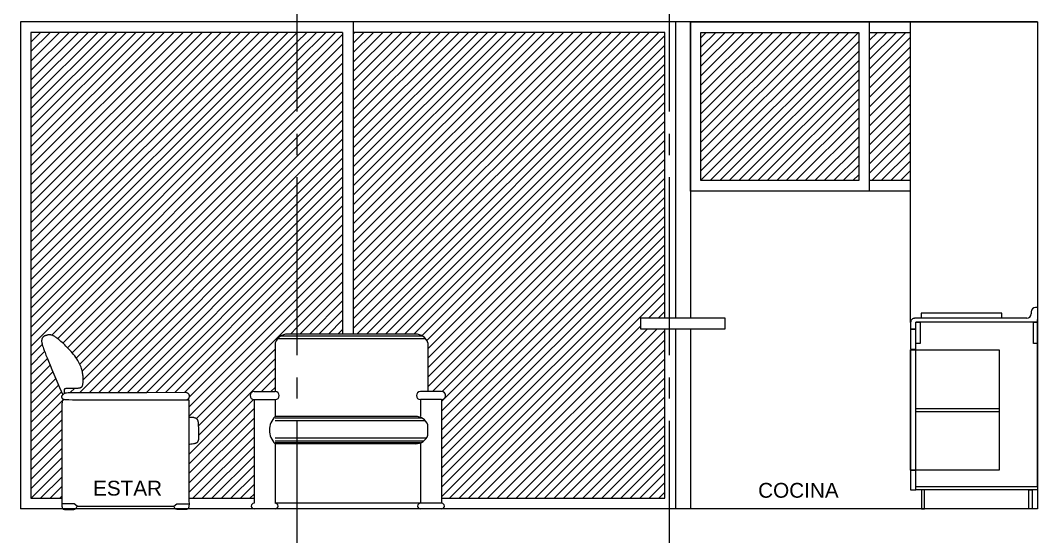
# Model space of a CAD drawing. Header units: millimetres. Extents: x 1217 to 2428, y 234 to 779.
# Drawn here: x 2238.768 to 2243.571, y 379.72 to 382.158 of the extents above; entities that cross this region are included whole.
import ezdxf

# ---------------------------------------------------------------- set-up
doc = ezdxf.new("R2010")
doc.units = ezdxf.units.MM
doc.linetypes.add('ACAD_ISO04W100', pattern=[30, 24, -3, 0, -3])
for name, color, linetype in [('0.1', 251, 'Continuous'), ('0.2', 2, 'Continuous'), ('0.3', 6, 'Continuous'), ('ARTEFACTOS', 4, 'Continuous'), ('Ejes', 8, 'Continuous'), ('MURO', 5, 'Continuous'), ('Texto', 1, 'Continuous')]:
    doc.layers.add(name, color=color, linetype=linetype)
doc.styles.get("Standard").update_dxf_attribs({"font": 'arial.ttf'})
pattern_1 = [(45, (422.33998, -317.32355), (-0.0224506403, 0.0224506403), [])]

# ---------------------------------------------------------------- blocks, each defined once
blk = doc.blocks.new('sillon elv 1')
at = {"layer": '0.2'}
blk.add_line((382065.2343, 7753267.5813), (382065.6901, 7753267.5813), dxfattribs=at)
for points in [[(382065.1739, 7753268.114), (382065.1742, 7753268.1156), (382065.1744, 7753268.1172), (382065.1745, 7753268.1189), (382065.1746, 7753268.1205), (382065.1745, 7753268.1222), (382065.1745, 7753268.1238), (382065.1744, 7753268.1253), (382065.1744, 7753268.1268), (382065.1745, 7753268.1281), (382065.1745, 7753268.1294), (382065.1747, 7753268.1306), (382065.1749, 7753268.1316), (382065.1751, 7753268.1326), (382065.1753, 7753268.1335), (382065.1756, 7753268.1342), (382065.1759, 7753268.1349), (382065.1762, 7753268.1355), (382065.1765, 7753268.136), (382065.1768, 7753268.1364), (382065.1771, 7753268.1368), (382065.1775, 7753268.1371), (382065.178, 7753268.1373), (382065.1785, 7753268.1375), (382065.179, 7753268.1376), (382065.1796, 7753268.1377), (382065.1804, 7753268.1378), (382065.1814, 7753268.1379), (382065.1828, 7753268.1379), (382065.1846, 7753268.138), (382065.187, 7753268.138), (382065.19, 7753268.1381), (382065.1937, 7753268.1381), (382065.1982, 7753268.1381), (382065.2034, 7753268.1382), (382065.2089, 7753268.1383), (382065.2147, 7753268.1384), (382065.2204, 7753268.1385), (382065.2259, 7753268.1386), (382065.231, 7753268.1388), (382065.2353, 7753268.139), (382065.2389, 7753268.1392), (382065.2417, 7753268.1395), (382065.2439, 7753268.1397), (382065.2455, 7753268.14), (382065.2467, 7753268.1403), (382065.2476, 7753268.1405), (382065.2482, 7753268.1408), (382065.2488, 7753268.141), (382065.2493, 7753268.1412), (382065.2498, 7753268.1413), (382065.2504, 7753268.1415), (382065.2509, 7753268.1417), (382065.2515, 7753268.142), (382065.2522, 7753268.1423), (382065.2529, 7753268.1426), (382065.2537, 7753268.1431), (382065.2545, 7753268.1437), (382065.2554, 7753268.1444), (382065.2563, 7753268.1454), (382065.2572, 7753268.1465), (382065.2581, 7753268.148), (382065.2589, 7753268.1498), (382065.2597, 7753268.1519), (382065.2604, 7753268.1545), (382065.2611, 7753268.1574), (382065.2616, 7753268.1608), (382065.262, 7753268.1645), (382065.2624, 7753268.1685), (382065.2626, 7753268.1727), (382065.2627, 7753268.1771), (382065.2627, 7753268.1816), (382065.2627, 7753268.1863), (382065.2625, 7753268.1909), (382065.2622, 7753268.1956), (382065.2617, 7753268.2004), (382065.2611, 7753268.2053), (382065.2603, 7753268.2102), (382065.2593, 7753268.2154), (382065.258, 7753268.2207), (382065.2565, 7753268.2262), (382065.2547, 7753268.2319), (382065.2526, 7753268.2378), (382065.2501, 7753268.2439), (382065.2474, 7753268.2502), (382065.2443, 7753268.2566), (382065.2408, 7753268.2632), (382065.2369, 7753268.2699), (382065.2327, 7753268.2767), (382065.228, 7753268.2836), (382065.2229, 7753268.2906), (382065.2176, 7753268.2976), (382065.212, 7753268.3046), (382065.2061, 7753268.3115), (382065.2001, 7753268.3182), (382065.194, 7753268.3249), (382065.1878, 7753268.3313), (382065.1816, 7753268.3375), (382065.1754, 7753268.3434), (382065.1694, 7753268.349), (382065.1635, 7753268.3543), (382065.1578, 7753268.3592), (382065.1525, 7753268.3637), (382065.1475, 7753268.3679), (382065.1429, 7753268.3715), (382065.1387, 7753268.3747), (382065.135, 7753268.3775), (382065.1316, 7753268.3799), (382065.1286, 7753268.382), (382065.1259, 7753268.3837), (382065.1233, 7753268.3851), (382065.1209, 7753268.3863), (382065.1187, 7753268.3874), (382065.1165, 7753268.3882), (382065.1144, 7753268.3889), (382065.1123, 7753268.3895), (382065.1103, 7753268.3899), (382065.1083, 7753268.3902), (382065.1063, 7753268.3904), (382065.1044, 7753268.3905), (382065.1024, 7753268.3904), (382065.1005, 7753268.3903), (382065.0985, 7753268.39), (382065.0966, 7753268.3897), (382065.0947, 7753268.3894), (382065.0929, 7753268.3889), (382065.0912, 7753268.3885), (382065.0896, 7753268.388), (382065.088, 7753268.3876), (382065.0866, 7753268.3872), (382065.0853, 7753268.3867), (382065.084, 7753268.3863), (382065.0829, 7753268.3859), (382065.0818, 7753268.3854), (382065.0808, 7753268.385), (382065.0798, 7753268.3846), (382065.0789, 7753268.3841), (382065.0779, 7753268.3836), (382065.077, 7753268.3831), (382065.0761, 7753268.3825), (382065.0752, 7753268.3818), (382065.0743, 7753268.3811), (382065.0735, 7753268.3803), (382065.0726, 7753268.3794), (382065.0718, 7753268.3784), (382065.071, 7753268.3773), (382065.0702, 7753268.376), (382065.0695, 7753268.3746), (382065.0688, 7753268.3731), (382065.0682, 7753268.3715), (382065.0677, 7753268.3697), (382065.0672, 7753268.3679), (382065.0668, 7753268.3659), (382065.0666, 7753268.3638), (382065.0665, 7753268.3614), (382065.0666, 7753268.3588), (382065.0669, 7753268.3558), (382065.0675, 7753268.3524), (382065.0683, 7753268.3484), (382065.0695, 7753268.3438), (382065.0711, 7753268.3385), (382065.0731, 7753268.3324), (382065.0756, 7753268.3252), (382065.0787, 7753268.3168), (382065.0825, 7753268.3069), (382065.0871, 7753268.2952), (382065.0925, 7753268.2816), (382065.099, 7753268.2658), (382065.1066, 7753268.2475), (382065.1153, 7753268.2269), (382065.1246, 7753268.2047), (382065.1341, 7753268.1823), (382065.1433, 7753268.1607), (382065.1516, 7753268.1412), (382065.1585, 7753268.125), (382065.1635, 7753268.1132), (382065.1662, 7753268.107)], [(382065.7482, 7753268.1195), (382065.7512, 7753268.1185), (382065.7538, 7753268.1173), (382065.7559, 7753268.1159), (382065.7576, 7753268.1144), (382065.759, 7753268.1129), (382065.7601, 7753268.1112), (382065.761, 7753268.1096), (382065.7617, 7753268.1079), (382065.7622, 7753268.1063), (382065.7626, 7753268.1048), (382065.7628, 7753268.1033), (382065.7629, 7753268.1018), (382065.763, 7753268.1004), (382065.7629, 7753268.0991), (382065.7628, 7753268.0978), (382065.7626, 7753268.0966), (382065.7624, 7753268.0954), (382065.7621, 7753268.0943), (382065.7618, 7753268.0932), (382065.7614, 7753268.0922), (382065.7609, 7753268.0912), (382065.7604, 7753268.0903), (382065.7599, 7753268.0894), (382065.7593, 7753268.0885), (382065.7586, 7753268.0877), (382065.7578, 7753268.0869), (382065.757, 7753268.0861), (382065.756, 7753268.0854), (382065.7551, 7753268.0847), (382065.754, 7753268.0841), (382065.7529, 7753268.0835), (382065.7517, 7753268.083), (382065.7502, 7753268.0826), (382065.7476, 7753268.0823), (382065.7428, 7753268.082), (382065.7348, 7753268.0818), (382065.7223, 7753268.0816), (382065.7045, 7753268.0815), (382065.6801, 7753268.0814), (382065.6482, 7753268.0813), (382065.6082, 7753268.0812), (382065.5617, 7753268.0812), (382065.5109, 7753268.0812), (382065.458, 7753268.0813), (382065.4051, 7753268.0813), (382065.3544, 7753268.0815), (382065.3081, 7753268.0817), (382065.2683, 7753268.0819), (382065.2366, 7753268.0823), (382065.2126, 7753268.0827), (382065.1951, 7753268.0832), (382065.1831, 7753268.0837), (382065.1755, 7753268.0842), (382065.1711, 7753268.0848), (382065.169, 7753268.0854), (382065.168, 7753268.0859), (382065.1673, 7753268.0865), (382065.1666, 7753268.0871), (382065.166, 7753268.0877), (382065.1655, 7753268.0884), (382065.1649, 7753268.0891), (382065.1645, 7753268.0899), (382065.164, 7753268.0907), (382065.1636, 7753268.0917), (382065.1633, 7753268.0927), (382065.1629, 7753268.0939), (382065.1627, 7753268.0951), (382065.1625, 7753268.0963), (382065.1623, 7753268.0976), (382065.1623, 7753268.0988), (382065.1623, 7753268.1), (382065.1625, 7753268.1011), (382065.1628, 7753268.1021), (382065.1632, 7753268.1031), (382065.1636, 7753268.1039), (382065.1642, 7753268.1048), (382065.1648, 7753268.1056), (382065.1655, 7753268.1063), (382065.1662, 7753268.1071), (382065.1669, 7753268.1078), (382065.1676, 7753268.1086), (382065.1684, 7753268.1094), (382065.1691, 7753268.1101), (382065.1699, 7753268.1109), (382065.1707, 7753268.1116), (382065.1716, 7753268.1124), (382065.1724, 7753268.113), (382065.1733, 7753268.1137), (382065.1743, 7753268.1143), (382065.1753, 7753268.1148), (382065.1764, 7753268.1153), (382065.1774, 7753268.1157), (382065.1785, 7753268.1161), (382065.1796, 7753268.1164), (382065.1807, 7753268.1167), (382065.1818, 7753268.1169), (382065.1839, 7753268.1172), (382065.1926, 7753268.1174), (382065.2144, 7753268.1176), (382065.2558, 7753268.1178), (382065.3233, 7753268.1181), (382065.4235, 7753268.1185), (382065.563, 7753268.1189), (382065.7482, 7753268.1195)], [(382065.1727, 7753268.0846), (382065.1704, 7753268.0832), (382065.1685, 7753268.0819), (382065.1669, 7753268.0806), (382065.1657, 7753268.0794), (382065.1647, 7753268.0781), (382065.164, 7753268.0769), (382065.1634, 7753268.0758), (382065.1631, 7753268.0746), (382065.1628, 7753268.0726), (382065.1626, 7753268.0652), (382065.1625, 7753268.047), (382065.1624, 7753268.0127), (382065.1624, 7753267.9567), (382065.1624, 7753267.8738), (382065.1624, 7753267.7584), (382065.1624, 7753267.6053)], [(382065.7621, 7753268.0013), (382065.7666, 7753268.0017), (382065.7707, 7753268.0019), (382065.7743, 7753268.0019), (382065.7775, 7753268.0017), (382065.7804, 7753268.0013), (382065.783, 7753268.0009), (382065.7852, 7753268.0003), (382065.7873, 7753267.9997), (382065.7892, 7753267.9991), (382065.791, 7753267.9984), (382065.7926, 7753267.9978), (382065.7941, 7753267.9971), (382065.7954, 7753267.9963), (382065.7966, 7753267.9955), (382065.7977, 7753267.9947), (382065.7987, 7753267.9938), (382065.7996, 7753267.9929), (382065.8005, 7753267.9919), (382065.8012, 7753267.9909), (382065.8018, 7753267.9898), (382065.8024, 7753267.9888), (382065.803, 7753267.9877), (382065.8034, 7753267.9866), (382065.8039, 7753267.9855), (382065.8043, 7753267.9843), (382065.8046, 7753267.9831), (382065.8049, 7753267.9816), (382065.8052, 7753267.9797), (382065.8055, 7753267.9773), (382065.8058, 7753267.9743), (382065.806, 7753267.9705), (382065.8062, 7753267.9658), (382065.8064, 7753267.9601), (382065.8066, 7753267.9536), (382065.8068, 7753267.9466), (382065.8069, 7753267.9394), (382065.8071, 7753267.9322), (382065.8072, 7753267.9251), (382065.8072, 7753267.9186), (382065.8072, 7753267.9129), (382065.8072, 7753267.9081), (382065.8072, 7753267.9041), (382065.807, 7753267.901), (382065.8069, 7753267.8984), (382065.8067, 7753267.8964), (382065.8065, 7753267.8948), (382065.8062, 7753267.8934), (382065.8059, 7753267.8922), (382065.8056, 7753267.891), (382065.8053, 7753267.8898), (382065.8048, 7753267.8887), (382065.8044, 7753267.8876), (382065.8039, 7753267.8865), (382065.8033, 7753267.8855), (382065.8027, 7753267.8845), (382065.802, 7753267.8836), (382065.8012, 7753267.8828), (382065.8004, 7753267.882), (382065.7995, 7753267.8812), (382065.7986, 7753267.8805), (382065.7976, 7753267.8799), (382065.7966, 7753267.8793), (382065.7955, 7753267.8787), (382065.7944, 7753267.8782), (382065.7933, 7753267.8777), (382065.7918, 7753267.8772), (382065.7898, 7753267.8767), (382065.787, 7753267.8762), (382065.783, 7753267.8755), (382065.7778, 7753267.8748), (382065.7709, 7753267.874), (382065.7621, 7753267.8731)], [(382065.1619, 7753267.5923), (382065.1619, 7753267.5897), (382065.1619, 7753267.5872), (382065.162, 7753267.585), (382065.1622, 7753267.5829), (382065.1624, 7753267.581), (382065.1627, 7753267.5792), (382065.163, 7753267.5776), (382065.1633, 7753267.5762), (382065.1636, 7753267.5749), (382065.164, 7753267.5737), (382065.1644, 7753267.5727), (382065.1648, 7753267.5718), (382065.1653, 7753267.5709), (382065.1658, 7753267.5702), (382065.1665, 7753267.5695), (382065.1672, 7753267.5689), (382065.168, 7753267.5684), (382065.1689, 7753267.5679), (382065.17, 7753267.5674), (382065.1712, 7753267.5671), (382065.1727, 7753267.5667), (382065.1744, 7753267.5664), (382065.1763, 7753267.5662), (382065.1785, 7753267.566), (382065.1811, 7753267.5658), (382065.1839, 7753267.5657), (382065.1869, 7753267.5657), (382065.19, 7753267.5656), (382065.1932, 7753267.5656), (382065.1965, 7753267.5656), (382065.1997, 7753267.5657), (382065.2028, 7753267.5657), (382065.2058, 7753267.5658), (382065.2087, 7753267.5658), (382065.2114, 7753267.5659), (382065.2139, 7753267.566), (382065.2162, 7753267.5662), (382065.2184, 7753267.5664), (382065.2203, 7753267.5667), (382065.2221, 7753267.5671), (382065.2237, 7753267.5675), (382065.2251, 7753267.5682), (382065.2265, 7753267.5691), (382065.2278, 7753267.5704), (382065.2292, 7753267.5722), (382065.2307, 7753267.5745), (382065.2324, 7753267.5775), (382065.2343, 7753267.5813)], [(382065.7625, 7753267.5923), (382065.7626, 7753267.5897), (382065.7625, 7753267.5872), (382065.7624, 7753267.585), (382065.7623, 7753267.5829), (382065.762, 7753267.581), (382065.7618, 7753267.5792), (382065.7615, 7753267.5776), (382065.7612, 7753267.5762), (382065.7608, 7753267.5749), (382065.7605, 7753267.5737), (382065.7601, 7753267.5727), (382065.7597, 7753267.5718), (382065.7592, 7753267.5709), (382065.7586, 7753267.5702), (382065.758, 7753267.5695), (382065.7573, 7753267.5689), (382065.7565, 7753267.5684), (382065.7556, 7753267.5679), (382065.7545, 7753267.5674), (382065.7533, 7753267.5671), (382065.7518, 7753267.5667), (382065.7501, 7753267.5664), (382065.7482, 7753267.5662), (382065.7459, 7753267.566), (382065.7434, 7753267.5658), (382065.7406, 7753267.5657), (382065.7376, 7753267.5657), (382065.7345, 7753267.5656), (382065.7312, 7753267.5656), (382065.728, 7753267.5656), (382065.7248, 7753267.5657), (382065.7216, 7753267.5657), (382065.7186, 7753267.5658), (382065.7158, 7753267.5658), (382065.7131, 7753267.5659), (382065.7106, 7753267.566), (382065.7083, 7753267.5662), (382065.7061, 7753267.5664), (382065.7041, 7753267.5667), (382065.7024, 7753267.5671), (382065.7008, 7753267.5675), (382065.6993, 7753267.5682), (382065.698, 7753267.5691), (382065.6966, 7753267.5704), (382065.6952, 7753267.5722), (382065.6937, 7753267.5745), (382065.6921, 7753267.5775), (382065.6901, 7753267.5813)]]:
    blk.add_lwpolyline(points, dxfattribs=at)
at = {"layer": '0.2', "elevation": 0}
for points in [[(382065.7529, 7753268.0835), (382065.7621, 7753268.0835), (382065.7621, 7753267.6053)], [(382065.1624, 7753267.6053), (382065.1619, 7753267.5923)], [(382065.2343, 7753267.5813), (382065.2197, 7753267.5923), (382065.1619, 7753267.5923)], [(382065.6901, 7753267.5813), (382065.7047, 7753267.5923), (382065.7636, 7753267.5923)], [(382065.7621, 7753267.6053), (382065.7625, 7753267.5923)]]:
    blk.add_lwpolyline(points, dxfattribs=at)

msp = doc.modelspace()

# ---------------------------------------------------------------- hatches: boundary and pattern name
at = {"layer": '0.1', "ltscale": 3}
h = msp.add_hatch(dxfattribs=at)
h.set_pattern_fill('ANSI31', color=256, scale=0.01)
h.set_pattern_definition(pattern_1)
h.paths.add_polyline_path([(2240.07395, 382.10099), (2238.81771, 382.10099), (2238.81771, 379.90099), (2238.96407, 379.90099), (2238.96407, 380.04078), (2238.96405, 380.15611), (2238.96405, 380.23904), (2238.96407, 380.29499), (2238.96413, 380.32935), (2238.96425, 380.34752), (2238.9645, 380.35673), (2238.96628, 380.36061), (2238.96925, 380.36364), (2238.97388, 380.36681), (2238.97013, 380.36784), (2238.96691, 380.37068), (2238.96503, 380.37439), (2238.96389, 380.37944), (2238.9641, 380.38402), (2238.96571, 380.38699), (2238.96782, 380.38941), (2238.9652, 380.39554), (2238.96016, 380.40732), (2238.95324, 380.42355), (2238.94494, 380.44304), (2238.93579, 380.46459), (2238.92628, 380.48704), (2238.91694, 380.50919), (2238.90827, 380.52986), (2238.9007, 380.54811), (2238.89422, 380.56392), (2238.88873, 380.57753), (2238.88414, 380.58919), (2238.88034, 380.59911), (2238.87725, 380.60754), (2238.87476, 380.6147), (2238.87278, 380.62084), (2238.87121, 380.62616), (2238.86944, 380.63294), (2238.86831, 380.63977), (2238.86814, 380.64492), (2238.86863, 380.6492), (2238.86976, 380.65382), (2238.87182, 380.65836), (2238.8746, 380.66228), (2238.87798, 380.66507), (2238.88191, 380.66716), (2238.88562, 380.66862), (2238.88977, 380.66998), (2238.89482, 380.67137), (2238.90037, 380.67247), (2238.90611, 380.67291), (2238.91098, 380.67247), (2238.91503, 380.67161), (2238.91927, 380.67019), (2238.92379, 380.66814), (2238.92883, 380.66527), (2238.93331, 380.66225), (2238.93666, 380.65986), (2238.94038, 380.65708), (2238.94453, 380.65386), (2238.94913, 380.65018), (2238.95415, 380.64606), (2238.95951, 380.64153), (2238.96517, 380.6366), (2238.97106, 380.63132), (2238.97711, 380.62571), (2238.98327, 380.6198), (2238.98948, 380.61362), (2238.99567, 380.6072), (2239.00179, 380.60057), (2239.0078, 380.59379), (2239.01364, 380.5869), (2239.01926, 380.57993), (2239.02462, 380.57294), (2239.02966, 380.56596), (2239.03433, 380.55904), (2239.0386, 380.55222), (2239.04246, 380.54551), (2239.04594, 380.53894), (2239.04906, 380.53251), (2239.05182, 380.52623), (2239.05425, 380.52014), (2239.05636, 380.51423), (2239.05818, 380.50852), (2239.0597, 380.50302), (2239.06097, 380.49772), (2239.06199, 380.49258), (2239.0628, 380.48759), (2239.06342, 380.48272), (2239.06387, 380.47795), (2239.06417, 380.47325), (2239.06435, 380.4686), (2239.06442, 380.46398), (2239.06439, 380.45945), (2239.06426, 380.45504), (2239.06391, 380.44865), (2239.06305, 380.44121), (2239.06181, 380.43539), (2239.05989, 380.43024), (2239.05722, 380.42678), (2239.05413, 380.42458), (2239.05014, 380.42319), (2239.04856, 380.42255), (2239.04466, 380.4219), (2239.0406, 380.42155), (2239.03702, 380.42133), (2239.03263, 380.42113), (2239.02757, 380.42097), (2239.02208, 380.42083), (2239.01635, 380.42071), (2239.0106, 380.42062), (2239.00505, 380.42054), (2238.99991, 380.42048), (2238.99539, 380.42043), (2238.99164, 380.42039), (2238.98864, 380.42035), (2238.98627, 380.42032), (2238.98445, 380.42028), (2238.98308, 380.42023), (2238.98205, 380.42016), (2238.98128, 380.42007), (2238.98067, 380.41996), (2238.98013, 380.41981), (2238.97965, 380.41963), (2238.97921, 380.41939), (2238.97882, 380.41911), (2238.97846, 380.41876), (2238.97813, 380.41834), (2238.97783, 380.41784), (2238.97753, 380.41725), (2238.97726, 380.41657), (2238.97699, 380.4158), (2238.97675, 380.41493), (2238.97654, 380.41396), (2238.97636, 380.41289), (2238.97622, 380.41173), (2238.97613, 380.41046), (2238.97609, 380.4091), (2238.9761, 380.40764), (2238.97615, 380.40609), (2238.97631, 380.40113), (2238.97574, 380.39655), (2238.97947, 380.39825), (2238.98397, 380.39946), (2238.99429, 380.39971), (2239.01605, 380.39992), (2239.05743, 380.40016), (2239.12496, 380.40044), (2239.22518, 380.4008), (2239.36464, 380.40126), (2239.54989, 380.40182), (2239.55429, 380.40034), (2239.55852, 380.39763), (2239.56133, 380.39449), (2239.56346, 380.39049), (2239.56459, 380.38571), (2239.56466, 380.38155), (2239.56397, 380.37704), (2239.56248, 380.37302), (2239.55994, 380.3695), (2239.55539, 380.36585), (2239.56375, 380.36585), (2239.56375, 380.28365), (2239.56831, 380.28408), (2239.57425, 380.28435), (2239.58064, 380.28393), (2239.58568, 380.28299), (2239.59104, 380.28144), (2239.59589, 380.27942), (2239.5995, 380.2771), (2239.60215, 380.27437), (2239.60411, 380.27123), (2239.60597, 380.26691), (2239.60679, 380.26311), (2239.60733, 380.2584), (2239.60768, 380.25279), (2239.6079, 380.24809), (2239.6081, 380.24241), (2239.6083, 380.23596), (2239.60847, 380.22898), (2239.60862, 380.22174), (2239.60875, 380.21449), (2239.60884, 380.20748), (2239.6089, 380.20097), (2239.60892, 380.19522), (2239.60888, 380.18809), (2239.60863, 380.1805), (2239.60801, 380.17596), (2239.60676, 380.17138), (2239.60475, 380.16715), (2239.60186, 380.1639), (2239.59838, 380.16163), (2239.59467, 380.15984), (2239.59037, 380.15876), (2239.5847, 380.15788), (2239.57943, 380.15718), (2239.57253, 380.15637), (2239.56375, 380.15543), (2239.56375, 379.90099), (2239.87123, 379.90099), (2239.87123, 380.36691, -1), (2239.87123, 380.40486), (2239.97123, 380.40486), (2239.97123, 380.63578, -0.3308101), (2240.02982, 380.67581), (2240.07395, 380.67581)])
h = msp.add_hatch(dxfattribs=at)
h.set_pattern_fill('ANSI31', color=256, scale=0.01)
h.set_pattern_definition(pattern_1)
h.paths.add_polyline_path([(2240.28961, 382.10099), (2240.07395, 382.10099), (2240.07395, 380.67581), (2240.28961, 380.67581)])
h.paths.add_polyline_path([(2241.67351, 382.10099), (2240.33961, 382.10099), (2240.33961, 380.67581), (2240.6335, 380.67581, -0.3308107), (2240.69209, 380.63578), (2240.69209, 380.40486), (2240.75706, 380.40486, -1), (2240.75706, 380.36691), (2240.75706, 379.90099), (2241.67351, 379.90099)])
h.paths.add_polyline_path([(2241.81152, 382.10099), (2241.67351, 382.10099), (2241.67351, 379.90099), (2241.81152, 379.90099), (2241.81152, 380.70099), (2241.69651, 380.70099), (2241.69651, 380.75099), (2241.81152, 380.75099)])
h.paths.add_polyline_path([(2242.7263, 382.10099), (2241.98152, 382.10099), (2241.98152, 381.40099), (2242.7263, 381.40099)])
h.paths.add_polyline_path([(2242.97135, 382.10099), (2242.7763, 382.10099), (2242.7763, 381.40099), (2242.97135, 381.40099)])

# ---------------------------------------------------------------- linework, layer by layer
at = {"layer": '0.1', "ltscale": 3, "elevation": 0}
for points in [[(2240.33961, 382.15099), (2240.33961, 380.67581)], [(2242.97135, 381.35099), (2241.93152, 381.35099), (2241.93152, 382.15099), (2243.57108, 382.15099)], [(2242.7763, 382.15099), (2242.7763, 381.35099)], [(2240.28961, 382.10099), (2238.81771, 382.10099), (2238.81771, 379.90099), (2238.96407, 379.90099)], [(2240.28961, 382.10099), (2240.28961, 380.67581)], [(2241.81152, 380.75099), (2241.81152, 382.10099), (2240.33961, 382.10099)], [(2242.7263, 381.40099), (2241.98152, 381.40099), (2241.98152, 382.10099), (2242.7263, 382.10099)], [(2242.7263, 382.10099), (2242.7263, 381.40099)], [(2242.7763, 382.10099), (2242.97135, 382.10099)], [(2242.97135, 381.40099), (2242.7763, 381.40099)], [(2240.75706, 379.90099), (2241.81152, 379.90099), (2241.81152, 380.70099)], [(2239.56375, 379.90099), (2239.87123, 379.90099)]]:
    msp.add_lwpolyline(points, dxfattribs=at)
at = {"layer": '0.1', "linetype": 'ByBlock', "elevation": 0}
for points in [[(2240.68179, 380.65417), (2239.98152, 380.65417)], [(2240.66791, 380.66648), (2239.99541, 380.66648)], [(2240.63821, 380.67581), (2240.02982, 380.67581)], [(2240.63821, 380.67581), (2240.02982, 380.67581)], [(2239.97123, 380.63578), (2239.97123, 380.40486)], [(2239.97123, 380.63578), (2239.97123, 380.40486)], [(2240.69209, 380.63578), (2240.69209, 380.40486)], [(2240.69209, 380.63578), (2240.69209, 380.40486)], [(2240.69209, 380.63578), (2240.69209, 380.40486)], [(2239.87123, 380.40486), (2239.97123, 380.40486)], [(2239.87123, 380.40486), (2239.97123, 380.40486)], [(2240.75706, 380.40486), (2240.65706, 380.40486)], [(2240.75706, 380.40486), (2240.65706, 380.40486)], [(2239.87123, 380.36691), (2239.87123, 379.8777)], [(2239.87123, 380.36691), (2239.97123, 380.36691)], [(2239.87123, 380.36691), (2239.87123, 379.8777)], [(2239.87123, 380.36691), (2239.97123, 380.36691)], [(2239.97123, 380.36691), (2239.97123, 380.28705)], [(2239.97123, 380.36691), (2239.97123, 380.28705)], [(2240.65706, 380.36691), (2240.65706, 380.28705)], [(2240.75706, 380.36691), (2240.65706, 380.36691)], [(2240.65706, 380.36691), (2240.65706, 380.28705)], [(2240.75706, 380.36691), (2240.65706, 380.36691)], [(2240.75706, 380.36691), (2240.75706, 379.8777)], [(2240.75706, 380.36691), (2240.75706, 379.8777)], [(2240.63821, 380.28705), (2239.97123, 380.28705)], [(2240.63821, 380.28705), (2239.97123, 380.28705)], [(2240.66627, 380.27873), (2239.97123, 380.27873)], [(2240.68129, 380.26601), (2239.97123, 380.26601)], [(2240.68129, 380.26601), (2239.97123, 380.26601)], [(2240.69209, 380.19849), (2240.69209, 380.24703)], [(2240.68547, 380.18508), (2239.97123, 380.18508)], [(2240.67293, 380.17138), (2239.97123, 380.17138)], [(2240.65706, 380.16233), (2239.97123, 380.16233)], [(2240.65706, 380.16233), (2239.97123, 380.16233)], [(2240.65706, 380.16233), (2240.65706, 379.88156)], [(2239.97123, 380.15846), (2239.97123, 379.8777)], [(2240.6335, 380.15846), (2239.97123, 380.15846)], [(2239.97123, 380.15846), (2239.97123, 379.8777)], [(2240.6335, 380.15846), (2239.97123, 380.15846)], [(2240.65706, 380.15846), (2240.65706, 379.8777)], [(2240.75706, 379.8777), (2239.97123, 379.8777)], [(2240.75706, 379.8777), (2239.97123, 379.8777)]]:
    msp.add_lwpolyline(points, dxfattribs=at)
at = {"layer": '0.1', "linetype": 'ByBlock'}
for centre, radius, start, end in [((2240.02746, 380.61637, 0), 0.05949, 87.73197, 160.95095), ((2240.02746, 380.61637, 0), 0.05949, 87.73197, 160.95095), ((2240.63585, 380.61637, 0), 0.05949, 19.04905, 92.26803), ((2240.63585, 380.61637, 0), 0.05949, 19.04905, 92.26803), ((2239.87123, 380.38588, 0), 0.01897, 90, 270), ((2239.87123, 380.38588, 0), 0.01897, 90, 270), ((2239.97123, 380.38588, 0), 0.01897, 270, 90), ((2239.97123, 380.38588, 0), 0.01897, 270, 90), ((2240.65706, 380.38588, 0), 0.01897, 90, 270), ((2240.65706, 380.38588, 0), 0.01897, 90, 270), ((2240.75706, 380.38588, 0), 0.01897, 270, 90), ((2240.75706, 380.38588, 0), 0.01897, 270, 90), ((2240.03266, 380.22276, 0), 0.08893, 133.69551, 226.30449), ((2240.03266, 380.22276, 0), 0.08893, 133.69551, 226.30449), ((2240.63585, 380.22761, 0), 0.05949, 19.04905, 92.26803), ((2240.63585, 380.22761, 0), 0.05949, 19.04905, 92.26803), ((2240.63585, 380.21791, 0), 0.05949, 267.73197, 340.95095), ((2240.63585, 380.21791, 0), 0.05949, 267.73197, 340.95095), ((2239.87123, 379.86434, 0), 0.01335, 90, 270), ((2239.87123, 379.86434, 0), 0.01335, 90, 270), ((2239.97123, 379.86434, 0), 0.01335, 270, 90), ((2239.97123, 379.86434, 0), 0.01335, 270, 90), ((2240.65706, 379.86434, 0), 0.01335, 90, 270), ((2240.65706, 379.86434, 0), 0.01335, 90, 270), ((2240.75706, 379.86434, 0), 0.01335, 270, 90), ((2240.75706, 379.86434, 0), 0.01335, 270, 90)]:
    msp.add_arc(centre, radius, start, end, dxfattribs=at)
at = {"layer": '0.2', "ltscale": 3, "elevation": 0}
for points in [[(2241.86152, 382.15099), (2241.86152, 380.75099)], [(2241.93152, 382.15099), (2241.93152, 380.75099)], [(2242.97135, 380.73074), (2242.97135, 382.15099)], [(2241.86152, 380.70099), (2241.86152, 379.85099)], [(2241.93152, 380.70099), (2241.93152, 379.85099)]]:
    msp.add_lwpolyline(points, dxfattribs=at)
at = {"layer": '0.2', "elevation": 0}
for points in [[(2243.40279, 380.77485), (2243.02177, 380.77485), (2243.02177, 380.7525), (2243.40279, 380.7525)], [(2242.97135, 380.03413), (2242.99667, 380.03413), (2242.99667, 380.60262), (2242.97135, 380.60262)], [(2242.97151, 380.60262), (2243.39013, 380.60262), (2243.39013, 380.03413), (2242.97151, 380.03413)]]:
    msp.add_lwpolyline(points, close=True, dxfattribs=at)
msp.add_lwpolyline([(2243.39013, 380.30917), (2242.99667, 380.30917), (2242.99667, 380.32418), (2243.39013, 380.32418), (2243.39013, 380.30917)], dxfattribs=at)
at = {"layer": '0.3'}
for p, q in [((2243.57135, 380.80162, 0), (2243.56123, 380.80162, 0)), ((2243.52072, 380.75099, 0), (2242.98908, 380.75099, 0)), ((2243.54098, 380.78137, 0), (2243.54098, 380.77125, 0))]:
    msp.add_line(p, q, dxfattribs=at)
at = {"layer": '0.3', "elevation": 0}
for points in [[(2243.57135, 380.80162), (2243.57135, 380.73327), (2242.99667, 380.73327)], [(2242.97135, 380.69939), (2242.99667, 380.69939), (2242.99667, 380.73327)], [(2243.57135, 379.94087), (2242.99667, 379.94087), (2242.99667, 379.95587), (2243.57135, 379.95587), (2243.57135, 379.94087)], [(2243.03768, 379.94087), (2243.02249, 379.94087), (2243.02249, 379.85099), (2243.03768, 379.85099), (2243.03768, 379.94087)], [(2243.53034, 379.94087), (2243.54553, 379.94087), (2243.54553, 379.85099), (2243.53034, 379.85099), (2243.53034, 379.94087)]]:
    msp.add_lwpolyline(points, dxfattribs=at)
for points in [[(2241.69651, 380.70099), (2242.09651, 380.70099), (2242.09651, 380.75099), (2241.69651, 380.75099)], [(2242.99667, 380.69939), (2242.97135, 380.69939), (2242.97135, 380.60438), (2242.99667, 380.60438)], [(2243.01692, 380.632), (2242.99667, 380.632), (2242.99667, 380.73327), (2243.01692, 380.73327)], [(2243.57135, 380.632), (2243.5511, 380.632), (2243.5511, 380.73327), (2243.57135, 380.73327)], [(2242.99667, 380.03413), (2242.97135, 380.03413), (2242.97135, 379.94087), (2242.99667, 379.94087)]]:
    msp.add_lwpolyline(points, close=True, dxfattribs=at)
msp.add_lwpolyline([(2242.99667, 380.75099), (2242.99161, 380.75099, 0.4142136), (2242.97135, 380.73074), (2242.97135, 380.69939)], format="xyb", dxfattribs=at)
at = {"layer": '0.3'}
for centre, start, end in [((2243.56123, 380.78137, 0), 90, 180), ((2243.52072, 380.77125, 0), 270, 0)]:
    msp.add_arc(centre, 0.02025, start, end, dxfattribs=at)
at = {"layer": 'ARTEFACTOS', "color": 1}
msp.add_line((2243.57135, 379.95731, 0), (2243.57135, 380.74465, 0), dxfattribs=at)
at = {"layer": 'Ejes', "linetype": 'ACAD_ISO04W100', "ltscale": 0.035, "elevation": 0}
for points in [[(2240.07395, 400.96664), (2240.07395, 371.9866)], [(2241.83167, 400.96664), (2241.83167, 371.9866)]]:
    msp.add_lwpolyline(points, dxfattribs=at)
at = {"layer": 'MURO', "ltscale": 3, "elevation": 0}
for points in [[(2243.57108, 382.15099), (2238.76771, 382.15099)], [(2238.76771, 382.15099), (2238.76771, 379.85099)], [(2243.57108, 382.15099), (2243.57108, 379.85099)], [(2243.57108, 379.85099), (2238.76771, 379.85099)]]:
    msp.add_lwpolyline(points, dxfattribs=at)

# ---------------------------------------------------------------- block references
at = {"layer": '0.2'}
msp.add_blockref('sillon elv 1', (-379826.19833, -7752887.71767, 0), dxfattribs=at)

# ---------------------------------------------------------------- texts
at = {"layer": 'Texto', "char_height": 0.07, "width": 0.4782903, "attachment_point": 5}
for s, insert in [('ESTAR', (2239.27392, 379.94819, 0)), ('COCINA', (2242.44168, 379.93805, 0))]:
    msp.add_mtext(s, dxfattribs=dict(at, insert=insert))

doc.saveas('drawing.dxf')
